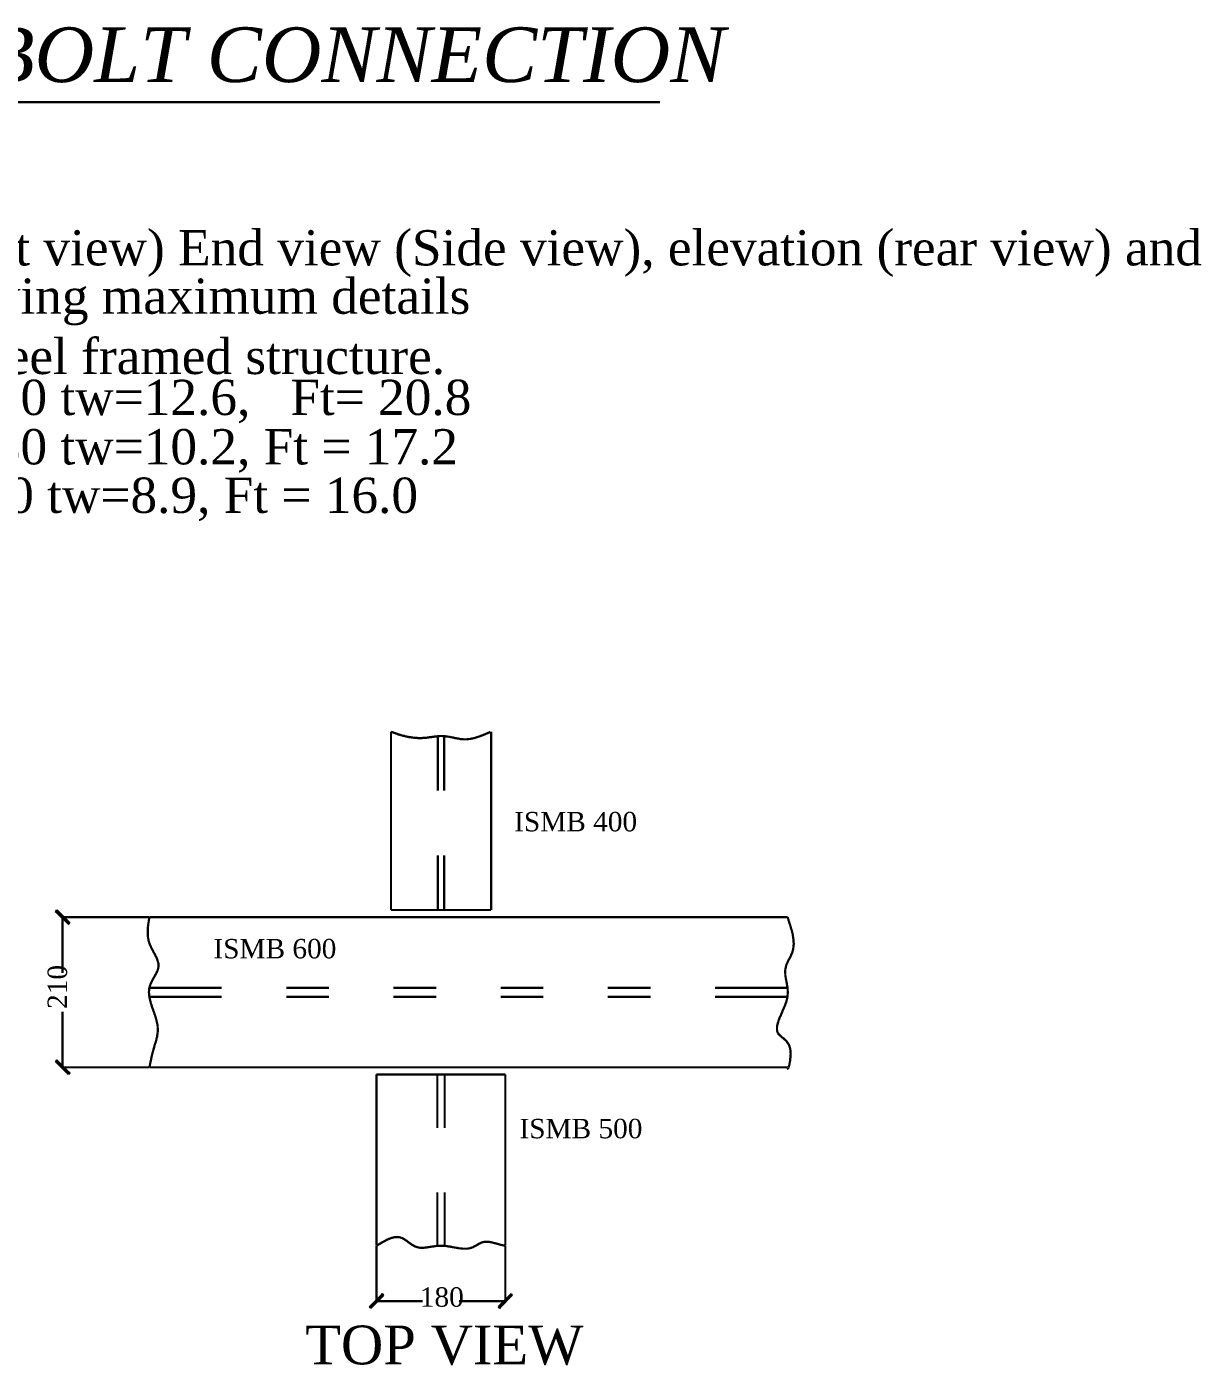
# Model space of a CAD drawing. Header units: millimetres. Extents: x 5315 to 5554, y 2783 to 3056.
# Drawn here: x 5420.7 to 5553.9, y 2904.2 to 3056 of the extents above; entities that cross this region are included whole.
import ezdxf

# ---------------------------------------------------------------- set-up
doc = ezdxf.new("R2010")
doc.units = ezdxf.units.MM
for name, color, linetype in [('H', 7, 'Continuous'), ('P', 7, 'Continuous'), ('T', 7, 'Continuous')]:
    doc.layers.add(name, color=color, linetype=linetype)
doc.styles.get("Standard").update_dxf_attribs({"font": 'arial.ttf'})

msp = doc.modelspace()

# ---------------------------------------------------------------- hatches: boundary and pattern name
at = {"layer": 'H', "linetype": 'Continuous'}
for points in [[(5425.59, 2954.38), (5425.45, 2954.22), (5423.99, 2955.67), (5424.13, 2955.83), (5425.59, 2954.38)], [(5425.59, 2937.36), (5425.45, 2937.2), (5423.99, 2938.65), (5424.13, 2938.81), (5425.59, 2937.36)], [(5459.74, 2910.69), (5459.58, 2910.85), (5461.05, 2912.31), (5461.2, 2912.14), (5459.74, 2910.69)], [(5474.34, 2910.69), (5474.17, 2910.85), (5475.63, 2912.31), (5475.79, 2912.14), (5474.34, 2910.69)]]:
    msp.add_hatch(color=256, dxfattribs=at).paths.add_polyline_path(points)

# ---------------------------------------------------------------- linework, layer by layer
at = {"layer": 'P', "const_width": 0.254}
for points in [[(5342.02, 3047.45), (5492.5, 3047.45)], [(5462.02, 2955.85), (5462.02, 2976.08)], [(5462.02, 2976.08), (5462.07, 2976.04), (5462.19, 2975.99), (5462.28, 2975.97), (5462.33, 2975.94), (5462.46, 2975.9), (5462.6, 2975.85), (5462.72, 2975.81), (5462.84, 2975.76), (5462.95, 2975.73), (5463.07, 2975.69), (5463.2, 2975.66), (5463.3, 2975.62), (5463.43, 2975.6), (5463.53, 2975.57), (5463.64, 2975.53), (5463.74, 2975.51), (5463.85, 2975.5), (5463.96, 2975.48), (5464.04, 2975.44), (5464.17, 2975.44), (5464.26, 2975.43), (5464.34, 2975.41), (5464.45, 2975.39), (5464.54, 2975.39), (5464.64, 2975.37), (5464.73, 2975.37), (5464.82, 2975.36), (5464.91, 2975.36), (5465, 2975.36), (5465.08, 2975.34), (5465.17, 2975.34), (5465.24, 2975.34), (5465.33, 2975.34), (5465.4, 2975.34), (5465.49, 2975.34), (5465.56, 2975.34), (5465.63, 2975.36), (5465.72, 2975.36), (5465.79, 2975.37), (5465.9, 2975.37), (5465.97, 2975.37), (5466.11, 2975.39), (5466.25, 2975.41), (5466.37, 2975.43), (5466.5, 2975.44), (5466.62, 2975.46), (5466.74, 2975.48), (5466.87, 2975.5), (5466.99, 2975.51), (5467.1, 2975.53), (5467.2, 2975.53), (5467.31, 2975.55), (5467.43, 2975.55), (5467.54, 2975.57), (5467.64, 2975.57), (5467.75, 2975.57), (5467.84, 2975.57), (5467.94, 2975.55), (5468.05, 2975.55), (5468.15, 2975.55), (5468.24, 2975.53), (5468.35, 2975.53), (5468.44, 2975.5), (5468.52, 2975.5), (5468.63, 2975.48), (5468.72, 2975.46), (5468.82, 2975.44), (5468.89, 2975.43), (5469, 2975.41), (5469.09, 2975.39), (5469.18, 2975.37), (5469.26, 2975.34), (5469.35, 2975.32), (5469.44, 2975.32), (5469.53, 2975.29), (5469.62, 2975.29), (5469.71, 2975.27), (5469.79, 2975.25), (5469.88, 2975.23), (5469.97, 2975.21), (5470.06, 2975.21), (5470.15, 2975.21), (5470.24, 2975.2), (5470.32, 2975.2), (5470.41, 2975.2), (5470.5, 2975.2), (5470.59, 2975.2), (5470.68, 2975.21), (5470.76, 2975.21), (5470.85, 2975.23), (5470.94, 2975.23), (5471.05, 2975.25), (5471.12, 2975.27), (5471.21, 2975.29), (5471.29, 2975.3), (5471.38, 2975.32), (5471.47, 2975.34), (5471.56, 2975.37), (5471.65, 2975.39), (5471.72, 2975.43), (5471.8, 2975.44), (5471.89, 2975.48), (5471.96, 2975.5), (5472.03, 2975.53), (5472.1, 2975.55), (5472.18, 2975.59), (5472.26, 2975.6), (5472.33, 2975.64), (5472.42, 2975.67), (5472.49, 2975.69), (5472.58, 2975.74), (5472.69, 2975.76), (5472.76, 2975.81), (5472.85, 2975.85), (5472.9, 2975.87), (5472.99, 2975.9), (5473.06, 2975.94), (5473.13, 2975.97), (5473.2, 2976.01), (5473.27, 2976.03)], [(5462.02, 2976.08), (5462.07, 2976.04), (5462.19, 2975.99), (5462.33, 2975.96), (5462.46, 2975.9), (5462.58, 2975.85), (5462.7, 2975.81), (5462.81, 2975.76), (5462.93, 2975.74), (5463.06, 2975.71), (5463.16, 2975.66), (5463.27, 2975.64), (5463.37, 2975.6), (5463.5, 2975.59), (5463.6, 2975.55), (5463.69, 2975.53), (5463.8, 2975.5), (5463.9, 2975.48), (5464.01, 2975.46), (5464.1, 2975.44), (5464.2, 2975.43), (5464.29, 2975.43), (5464.38, 2975.41), (5464.48, 2975.39), (5464.57, 2975.39), (5464.66, 2975.37), (5464.75, 2975.37), (5464.84, 2975.36), (5464.93, 2975.36), (5465.01, 2975.34), (5465.08, 2975.34), (5465.17, 2975.34), (5465.24, 2975.34), (5465.33, 2975.34), (5465.4, 2975.34), (5465.49, 2975.34), (5465.56, 2975.34), (5465.63, 2975.36), (5465.7, 2975.36), (5465.81, 2975.37), (5465.95, 2975.37), (5466.09, 2975.39), (5466.21, 2975.39), (5466.34, 2975.43), (5466.46, 2975.44), (5466.6, 2975.44), (5466.71, 2975.48), (5466.83, 2975.48), (5466.94, 2975.5), (5467.04, 2975.51), (5467.17, 2975.53), (5467.27, 2975.55)], [(5473.36, 2955.85), (5473.36, 2976.08)], [(5467.32, 2969.36), (5467.32, 2975.57)], [(5468.05, 2969.36), (5468.05, 2975.57)], [(5467.32, 2955.85), (5467.32, 2962.06)], [(5468.05, 2955.85), (5468.05, 2962.06)], [(5434.57, 2955.04), (5424.67, 2955.04)], [(5424.78, 2955.04), (5424.78, 2948.72)], [(5434.62, 2955.04), (5434.57, 2954.75), (5434.55, 2954.61), (5434.53, 2954.47), (5434.5, 2954.33), (5434.5, 2954.26), (5434.48, 2954.19), (5434.48, 2954.05), (5434.45, 2953.91), (5434.45, 2953.78), (5434.45, 2953.7), (5434.43, 2953.57), (5434.43, 2953.43), (5434.43, 2953.29), (5434.43, 2953.15), (5434.43, 2953.01), (5434.45, 2952.88), (5434.46, 2952.74), (5434.48, 2952.62), (5434.5, 2952.53), (5434.52, 2952.44), (5434.53, 2952.37), (5434.55, 2952.27), (5434.59, 2952.2), (5434.6, 2952.11), (5434.64, 2952.04), (5434.66, 2951.93), (5434.69, 2951.88), (5434.73, 2951.81), (5434.76, 2951.74), (5434.82, 2951.61), (5434.85, 2951.54), (5434.89, 2951.47), (5434.92, 2951.4), (5434.96, 2951.35), (5435.03, 2951.21), (5435.08, 2951.08), (5435.17, 2950.94), (5435.19, 2950.89), (5435.24, 2950.82), (5435.27, 2950.77), (5435.29, 2950.7), (5435.33, 2950.63), (5435.36, 2950.57), (5435.4, 2950.5), (5435.43, 2950.45), (5435.47, 2950.34), (5435.5, 2950.26), (5435.54, 2950.15), (5435.56, 2950.06), (5435.59, 2949.97), (5435.61, 2949.87), (5435.65, 2949.78), (5435.65, 2949.69), (5435.65, 2949.6), (5435.65, 2949.5), (5435.65, 2949.41), (5435.63, 2949.3), (5435.61, 2949.23), (5435.59, 2949.13), (5435.56, 2949.04), (5435.52, 2948.93), (5435.49, 2948.86), (5435.43, 2948.76), (5435.38, 2948.63), (5435.35, 2948.56), (5435.31, 2948.51), (5435.27, 2948.44), (5435.22, 2948.33), (5435.13, 2948.19), (5435.06, 2948.07), (5435.03, 2948.02), (5434.99, 2947.95), (5434.96, 2947.87), (5434.92, 2947.82), (5434.9, 2947.75), (5434.87, 2947.7), (5434.83, 2947.61), (5434.8, 2947.56), (5434.76, 2947.49), (5434.75, 2947.43), (5434.71, 2947.33), (5434.69, 2947.26), (5434.66, 2947.17), (5434.62, 2947.06), (5434.6, 2946.96), (5434.59, 2946.89), (5434.59, 2946.8), (5434.59, 2946.71), (5434.57, 2946.6), (5434.57, 2946.52), (5434.57, 2946.45), (5434.59, 2946.38), (5434.59, 2946.27), (5434.59, 2946.2), (5434.6, 2946.13), (5434.62, 2945.99), (5434.64, 2945.85), (5434.68, 2945.71), (5434.71, 2945.58), (5434.75, 2945.44), (5434.76, 2945.37), (5434.8, 2945.23), (5434.85, 2945.11), (5434.87, 2945.03), (5434.92, 2944.84), (5434.97, 2944.7), (5435.03, 2944.58), (5435.06, 2944.44), (5435.12, 2944.31), (5435.17, 2944.17), (5435.2, 2944.05), (5435.26, 2943.91), (5435.29, 2943.78), (5435.33, 2943.69), (5435.35, 2943.57), (5435.4, 2943.43), (5435.43, 2943.31), (5435.45, 2943.17), (5435.49, 2943.04), (5435.52, 2942.9), (5435.54, 2942.78), (5435.56, 2942.64), (5435.56, 2942.51), (5435.57, 2942.37), (5435.57, 2942.28), (5435.57, 2942.21), (5435.57, 2942.11), (5435.56, 2941.98), (5435.54, 2941.84), (5435.54, 2941.77), (5435.5, 2941.65), (5435.5, 2941.58), (5435.49, 2941.45), (5435.45, 2941.37), (5435.43, 2941.24), (5435.4, 2941.1), (5435.38, 2941.03), (5435.33, 2940.84), (5435.27, 2940.7), (5435.19, 2940.43), (5435.17, 2940.29), (5435.12, 2940.15), (5435.08, 2940.03), (5435.05, 2939.88), (5435.01, 2939.76), (5434.97, 2939.62), (5434.94, 2939.5), (5434.9, 2939.36), (5434.87, 2939.21), (5434.85, 2939.09), (5434.82, 2938.95), (5434.8, 2938.81), (5434.76, 2938.68), (5434.73, 2938.54), (5434.68, 2938.28), (5434.62, 2938.01)], [(5451.47, 2955.04), (5434.62, 2955.04)], [(5451.47, 2955.04), (5483.91, 2955.04)], [(5462.02, 2955.85), (5473.36, 2955.85)], [(5483.91, 2955.04), (5506.98, 2955.04)], [(5506.98, 2955.04), (5507.08, 2954.75), (5507.12, 2954.6), (5507.17, 2954.47), (5507.21, 2954.31), (5507.26, 2954.17), (5507.29, 2954.1), (5507.31, 2954.03), (5507.33, 2953.96), (5507.36, 2953.82), (5507.38, 2953.75), (5507.44, 2953.61), (5507.45, 2953.54), (5507.47, 2953.47), (5507.51, 2953.33), (5507.54, 2953.18), (5507.56, 2953.11), (5507.58, 2952.97), (5507.59, 2952.9), (5507.61, 2952.76), (5507.63, 2952.62), (5507.65, 2952.48), (5507.66, 2952.35), (5507.66, 2952.21), (5507.68, 2952.07), (5507.68, 2951.95), (5507.66, 2951.88), (5507.65, 2951.74), (5507.65, 2951.67), (5507.63, 2951.54), (5507.63, 2951.47), (5507.61, 2951.37), (5507.58, 2951.28), (5507.56, 2951.19), (5507.54, 2951.1), (5507.51, 2951.01), (5507.47, 2950.93), (5507.45, 2950.86), (5507.4, 2950.77), (5507.35, 2950.63), (5507.31, 2950.57), (5507.29, 2950.5), (5507.26, 2950.45), (5507.22, 2950.38), (5507.15, 2950.26), (5507.08, 2950.13), (5507.05, 2950.08), (5507.03, 2950.01), (5506.99, 2949.94), (5506.96, 2949.89), (5506.91, 2949.76), (5506.85, 2949.66), (5506.84, 2949.57), (5506.8, 2949.46), (5506.78, 2949.36), (5506.77, 2949.27), (5506.73, 2949.16), (5506.73, 2949.07), (5506.71, 2948.99), (5506.71, 2948.9), (5506.71, 2948.83), (5506.71, 2948.72), (5506.73, 2948.62), (5506.73, 2948.54), (5506.73, 2948.4), (5506.75, 2948.33), (5506.77, 2948.19), (5506.78, 2948.12), (5506.8, 2947.98), (5506.84, 2947.86), (5506.85, 2947.7), (5506.89, 2947.56), (5506.91, 2947.43), (5506.92, 2947.35), (5506.94, 2947.22), (5506.96, 2947.13), (5506.98, 2947.01), (5506.99, 2946.87), (5506.99, 2946.73), (5507.01, 2946.59), (5507.01, 2946.52), (5507.01, 2946.43), (5506.99, 2946.34), (5506.99, 2946.27), (5506.99, 2946.18), (5506.98, 2946.11), (5506.98, 2946.02), (5506.96, 2945.95), (5506.94, 2945.85), (5506.92, 2945.78), (5506.91, 2945.71), (5506.89, 2945.63), (5506.85, 2945.53), (5506.84, 2945.44), (5506.82, 2945.37), (5506.78, 2945.3), (5506.77, 2945.23), (5506.73, 2945.16), (5506.71, 2945.07), (5506.68, 2945), (5506.64, 2944.91), (5506.61, 2944.84), (5506.57, 2944.77), (5506.55, 2944.7), (5506.48, 2944.54), (5506.41, 2944.4), (5506.36, 2944.24), (5506.29, 2944.1), (5506.25, 2944.01), (5506.24, 2943.94), (5506.2, 2943.87), (5506.17, 2943.8), (5506.13, 2943.73), (5506.09, 2943.66), (5506.08, 2943.59), (5506.04, 2943.52), (5506.02, 2943.45), (5505.99, 2943.38), (5505.94, 2943.24), (5505.92, 2943.13), (5505.88, 2943.04), (5505.87, 2942.94), (5505.83, 2942.87), (5505.81, 2942.78), (5505.8, 2942.67), (5505.78, 2942.58), (5505.78, 2942.49), (5505.78, 2942.41), (5505.78, 2942.32), (5505.78, 2942.25), (5505.8, 2942.16), (5505.81, 2942.09), (5505.83, 2942), (5505.87, 2941.93), (5505.92, 2941.86), (5505.95, 2941.79), (5506.01, 2941.74), (5506.06, 2941.67), (5506.13, 2941.61), (5506.2, 2941.56), (5506.29, 2941.47), (5506.39, 2941.38), (5506.5, 2941.31), (5506.55, 2941.26), (5506.62, 2941.19), (5506.71, 2941.12), (5506.78, 2941.05), (5506.84, 2941), (5506.89, 2940.91), (5506.94, 2940.85), (5506.99, 2940.78), (5507.03, 2940.73), (5507.08, 2940.66), (5507.12, 2940.59), (5507.15, 2940.5), (5507.19, 2940.43), (5507.21, 2940.34), (5507.24, 2940.25), (5507.26, 2940.18), (5507.28, 2940.1), (5507.29, 2940.03), (5507.31, 2939.92), (5507.31, 2939.81), (5507.31, 2939.71), (5507.33, 2939.6), (5507.33, 2939.5), (5507.31, 2939.37), (5507.31, 2939.27), (5507.31, 2939.14), (5507.29, 2939.04), (5507.29, 2938.93), (5507.28, 2938.81), (5507.26, 2938.7), (5507.24, 2938.61), (5507.22, 2938.51), (5507.21, 2938.4), (5507.19, 2938.33), (5507.17, 2938.24), (5507.15, 2938.17), (5507.12, 2938.09), (5507.1, 2938.01), (5507.07, 2937.94), (5507.01, 2937.89), (5506.98, 2937.96)], [(5434.62, 2947.03), (5442.82, 2947.03)], [(5434.62, 2946), (5442.82, 2946)], [(5450.13, 2947.03), (5454.98, 2947.03)], [(5450.13, 2946), (5454.98, 2946)], [(5462.28, 2947.03), (5467.15, 2947.03)], [(5462.28, 2946), (5467.15, 2946)], [(5474.45, 2947.03), (5479.3, 2947.03)], [(5474.45, 2946), (5479.3, 2946)], [(5486.6, 2947.03), (5491.47, 2947.03)], [(5486.6, 2946), (5491.47, 2946)], [(5498.77, 2947.03), (5506.98, 2947.03)], [(5498.77, 2946), (5506.98, 2946)], [(5424.78, 2938.01), (5424.78, 2944.31)], [(5434.57, 2938.01), (5424.67, 2938.01)], [(5451.47, 2938.01), (5434.62, 2938.01)], [(5451.47, 2938.01), (5483.91, 2938.01)], [(5483.91, 2938.01), (5506.98, 2938.01)], [(5460.37, 2937.2), (5474.98, 2937.2)], [(5460.37, 2937.2), (5460.37, 2917.77)], [(5467.27, 2937.2), (5467.27, 2931.14)], [(5468.1, 2937.2), (5468.1, 2931.14)], [(5474.98, 2937.2), (5474.98, 2917.77)], [(5467.27, 2923.83), (5467.27, 2917.77)], [(5468.1, 2923.83), (5468.1, 2917.77)], [(5460.37, 2917.77), (5460.5, 2917.85), (5460.62, 2917.92), (5460.75, 2917.99), (5460.85, 2918.06), (5460.97, 2918.14), (5461.05, 2918.17), (5461.15, 2918.24), (5461.27, 2918.29), (5461.38, 2918.36), (5461.5, 2918.42), (5461.61, 2918.49), (5461.73, 2918.52), (5461.79, 2918.56), (5461.91, 2918.59), (5462, 2918.63), (5462.07, 2918.66), (5462.16, 2918.68), (5462.24, 2918.7), (5462.32, 2918.72), (5462.4, 2918.74), (5462.49, 2918.75), (5462.58, 2918.75), (5462.65, 2918.75), (5462.72, 2918.77), (5462.81, 2918.75), (5462.9, 2918.75), (5462.97, 2918.74), (5463.06, 2918.72), (5463.13, 2918.7), (5463.21, 2918.66), (5463.29, 2918.65), (5463.36, 2918.61), (5463.43, 2918.56), (5463.5, 2918.52), (5463.6, 2918.45), (5463.71, 2918.38), (5463.8, 2918.33), (5463.9, 2918.24), (5464.1, 2918.1), (5464.2, 2918.03), (5464.29, 2917.96), (5464.4, 2917.89), (5464.48, 2917.84), (5464.56, 2917.8), (5464.64, 2917.75), (5464.71, 2917.71), (5464.78, 2917.68), (5464.87, 2917.66), (5464.96, 2917.62), (5465.03, 2917.61), (5465.1, 2917.59), (5465.19, 2917.57), (5465.28, 2917.55), (5465.37, 2917.55), (5465.45, 2917.55), (5465.54, 2917.55), (5465.65, 2917.55), (5465.77, 2917.55), (5465.88, 2917.57), (5466.02, 2917.59), (5466.13, 2917.59), (5466.25, 2917.61), (5466.43, 2917.64), (5466.55, 2917.66), (5466.67, 2917.68), (5466.8, 2917.69), (5466.92, 2917.71), (5467.04, 2917.73), (5467.17, 2917.75), (5467.29, 2917.75), (5467.41, 2917.77), (5467.55, 2917.77), (5467.68, 2917.77), (5467.78, 2917.77), (5467.92, 2917.77), (5468.05, 2917.77), (5468.17, 2917.75), (5468.29, 2917.75), (5468.42, 2917.71), (5468.54, 2917.69), (5468.67, 2917.69), (5468.79, 2917.66), (5468.91, 2917.64), (5469.02, 2917.61), (5469.16, 2917.59), (5469.26, 2917.57), (5469.41, 2917.55), (5469.51, 2917.54), (5469.64, 2917.5), (5469.74, 2917.48), (5469.88, 2917.48), (5469.99, 2917.47), (5470.11, 2917.45), (5470.22, 2917.45), (5470.34, 2917.45), (5470.46, 2917.45), (5470.57, 2917.45), (5470.64, 2917.45), (5470.73, 2917.45), (5470.82, 2917.48), (5470.91, 2917.48), (5470.99, 2917.5), (5471.06, 2917.54), (5471.13, 2917.55), (5471.22, 2917.59), (5471.31, 2917.61), (5471.38, 2917.66), (5471.49, 2917.71), (5471.59, 2917.77), (5471.75, 2917.85), (5471.86, 2917.92), (5471.96, 2917.98), (5472.07, 2918.03), (5472.16, 2918.08), (5472.23, 2918.12), (5472.32, 2918.14), (5472.39, 2918.17), (5472.46, 2918.19), (5472.55, 2918.21), (5472.63, 2918.22), (5472.72, 2918.22), (5472.81, 2918.22), (5472.9, 2918.22), (5472.97, 2918.22), (5473.06, 2918.22), (5473.16, 2918.21), (5473.23, 2918.19), (5473.36, 2918.17), (5473.48, 2918.15), (5473.59, 2918.12), (5473.71, 2918.08), (5473.83, 2918.06), (5474.01, 2918.01), (5474.26, 2917.94), (5474.38, 2917.91), (5474.5, 2917.87), (5474.61, 2917.85), (5474.73, 2917.82), (5474.86, 2917.8), (5474.98, 2917.77)], [(5460.37, 2917.73), (5460.37, 2911.4)], [(5474.98, 2917.73), (5474.98, 2911.4)], [(5460.37, 2911.5), (5465.61, 2911.5)], [(5474.98, 2911.5), (5469.74, 2911.5)]]:
    msp.add_lwpolyline(points, dxfattribs=at)
at = {"layer": 'P'}
for points in [[(5423.97, 2955.69), (5424.13, 2955.85)], [(5425.59, 2954.38), (5423.97, 2955.69)], [(5423.97, 2955.69), (5425.43, 2954.22)], [(5425.59, 2954.38), (5423.97, 2955.69)], [(5424.13, 2955.85), (5425.59, 2954.38)], [(5425.43, 2954.22), (5425.59, 2954.38)], [(5424.13, 2938.83), (5423.97, 2938.67)], [(5423.97, 2938.67), (5425.59, 2937.36)], [(5423.97, 2938.67), (5425.59, 2937.36)], [(5425.43, 2937.2), (5423.97, 2938.67)], [(5425.59, 2937.36), (5424.13, 2938.83)], [(5425.59, 2937.36), (5425.43, 2937.2)], [(5459.58, 2910.85), (5461.05, 2912.31)], [(5461.05, 2912.31), (5459.74, 2910.71)], [(5461.05, 2912.31), (5459.74, 2910.71)], [(5461.2, 2912.16), (5461.05, 2912.31)], [(5475.63, 2912.31), (5474.17, 2910.85)], [(5474.33, 2910.71), (5475.63, 2912.31)], [(5474.33, 2910.71), (5475.63, 2912.31)], [(5475.63, 2912.31), (5475.77, 2912.16)], [(5459.74, 2910.71), (5459.58, 2910.85)], [(5459.74, 2910.71), (5461.2, 2912.16)], [(5474.17, 2910.85), (5474.33, 2910.71)], [(5475.77, 2912.16), (5474.33, 2910.71)]]:
    msp.add_lwpolyline(points, dxfattribs=at)

# ---------------------------------------------------------------- texts
at = {"layer": 'T', "attachment_point": 7}
for s, insert, char_height in [('{\\fTimes New Roman|b0|i1|c0|p18;BEAM  TO  BEAM BOLT CONNECTION}', (5342.28, 3049.63), 6.2), ('{\\fTimes New Roman|b0|i0|c0|p18;Draw to a suitable scale elevation(front view) End view (Side view), elevation (rear view) and}', (5325.98, 3027.63), 4), ('{\\fTimes New Roman|b0|i0|c0|p18;connectional plan cutting at Web showing maximum details}', (5325.88, 3022.13), 4), ('{\\fTimes New Roman|b0|i0|c0|p18;of a R.S.J beam to beam connection steel framed structure.}', (5325.88, 3016.53), 4), ('{\\fTimes New Roman|b0|i0|c0|p18;Main beam size 1 No ISMB 600, b=210 tw=12.6,   Ft= 20.8}', (5325.98, 3011.03), 4), ('{\\fTimes New Roman|b0|i0|c0|p18;Main beam size 1 No ISMB 500, b=180 tw=10.2, Ft = 17.2}', (5325.98, 3005.43), 4), ('{\\fTimes New Roman|b0|i0|c0|p18;Main beam size 1 No ISMB 400 b=140 tw=8.9, Ft = 16.0}', (5325.98, 2999.93), 4), ('{\\fTimes New Roman|b0|i0|c0|p18;ISMB 400}', (5475.98, 2964.73), 2.2), ('{\\fTimes New Roman|b0|i0|c0|p18;ISMB 600}', (5441.88, 2950.33), 2.2), ('{\\fTimes New Roman|b0|i0|c0|p18;ISMB 500}', (5476.58, 2929.93), 2.2), ('{\\fTimes New Roman|b0|i0|c0|p18;180}', (5465.28, 2910.83), 2.2), ('{\\fTimes New Roman|b0|i0|c0|p18;TOP VIEW}', (5452.28, 2904.23), 4.4)]:
    msp.add_mtext(s, dxfattribs=dict(at, insert=insert, char_height=char_height))
at = {"layer": 'T', "insert": (5423.08, 2944.63), "char_height": 2.2, "attachment_point": 1, "rotation": 90}
msp.add_mtext('{\\fTimes New Roman|b0|i0|c0|p18;210}', dxfattribs=at)

doc.saveas('drawing.dxf')
